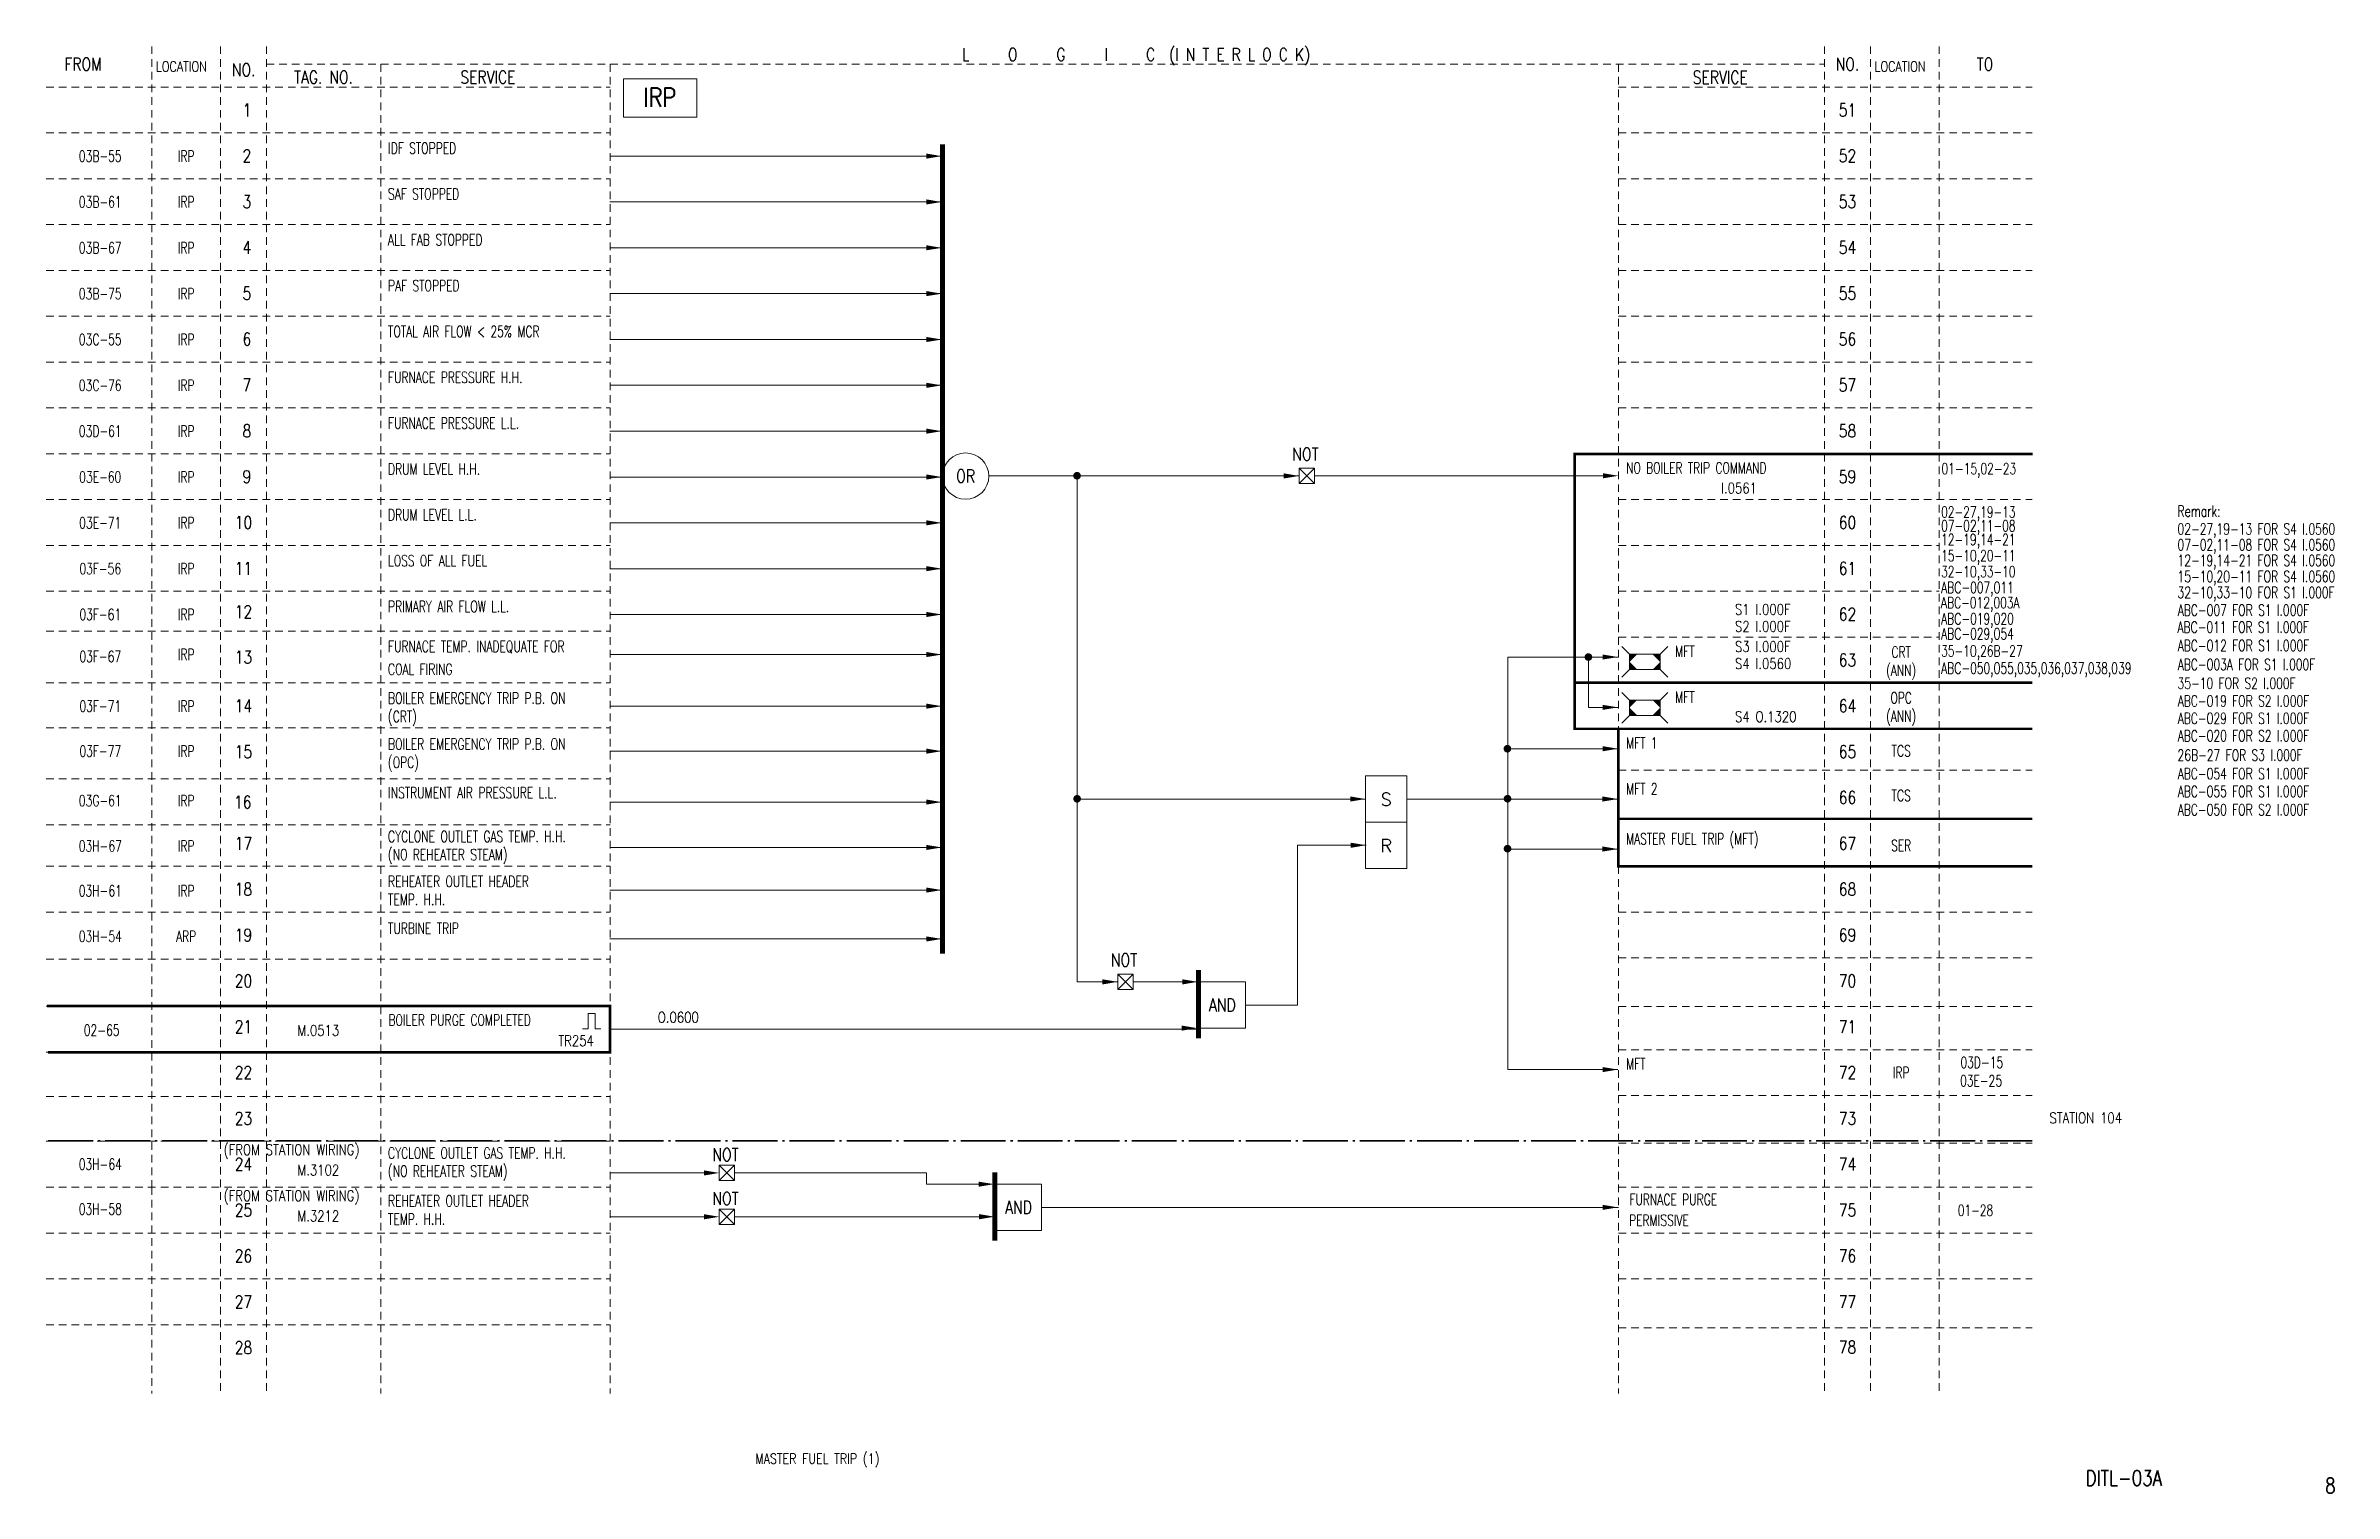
# Model space of a CAD drawing. Extents: x 18 to 467, y 24 to 308.
import ezdxf
from ezdxf.enums import TextEntityAlignment as Align

# ---------------------------------------------------------------- set-up
doc = ezdxf.new("R2010")
doc.units = 0
doc.linetypes.add('CENTER', pattern=[20, 8.8, -1, 0.4, -1, 8.8])
doc.linetypes.add('HIDDEN', pattern=[4, 1.5, -1, 1.5])
for name, color, linetype, lineweight in [('CEN', 1, 'CENTER', 0), ('CON', 4, 'Continuous', 0), ('DCS', 7, 'Continuous', 0), ('HID', 2, 'HIDDEN', 0), ('TXT1', 3, 'Continuous', 0)]:
    doc.layers.add(name, color=color, linetype=linetype, lineweight=lineweight)
doc.styles.add('ROMANS', font='romans', dxfattribs={"width": 0.8})

# ---------------------------------------------------------------- blocks, each defined once
blk = doc.blocks.new('LAMP1')
at = {"layer": 'CON'}
for p, q in [((3, -2.83), (1.5, -1.33)), ((3, -2.83), (3, -5.83)), ((9, -2.83), (3, -2.83)), ((9, -2.83), (10.5, -1.33)), ((9, -5.83), (9, -2.83)), ((3, -5.83), (1.5, -7.33)), ((3, -5.83), (9, -5.83)), ((9, -5.83), (10.5, -7.33))]:
    blk.add_line(p, q, dxfattribs=at)
for points in [[(4.5, -2.83), (3, -2.83), (3, -4.33)], [(3, -4.33), (3, -5.83), (4.5, -5.83)], [(7.5, -2.83), (9, -2.83), (9, -4.33)], [(9, -4.33), (9, -5.83), (7.5, -5.83)]]:
    blk.add_solid(points, dxfattribs=at)

msp = doc.modelspace()

# ---------------------------------------------------------------- linework, layer by layer
at = {"layer": 'CEN', "lineweight": 35}
msp.add_line((407.91, 93.12), (18.08, 93.12), dxfattribs=at)
at = {"layer": 'CEN', "const_width": 0.5}
for points in [[(317.81, 228, 0.5, 0.5, 0), (407.99, 228, 0.5, 0.5, 0)], [(318.06, 228.01, 0.5, 0.5, 0), (318.06, 173.78, 0.5, 0.5, 0)], [(317.81, 183.08, 0.5, 0.5, 0), (407.96, 183.08, 0.5, 0.5, 0)], [(317.81, 174.03, 0.5, 0.5, 0), (407.94, 174.03, 0.5, 0.5, 0)], [(326.65, 174.28, 0.5, 0.5, 0), (326.65, 146.79, 0.5, 0.5, 0)], [(326.65, 156.37, 0.5, 0.5, 0), (407.94, 156.37, 0.5, 0.5, 0)], [(326.66, 147.04, 0.5, 0.5, 0), (407.95, 147.04, 0.5, 0.5, 0)], [(18.24, 110.5, 0.5, 0.5, 0), (128.65, 110.5, 0.5, 0.5, 0), (128.65, 119.62, 0.5, 0.5, 0), (18.08, 119.62, 0.5, 0.5, 0)]]:
    msp.add_lwpolyline(points, format="xyseb", dxfattribs=at)
at = {"layer": 'CON'}
for p, q in [((128.62, 286.48), (193.76, 286.48)), ((128.62, 277.48), (193.76, 277.48)), ((128.62, 268.48), (193.76, 268.48)), ((128.62, 259.48), (193.76, 259.48)), ((128.62, 250.48), (193.76, 250.48)), ((128.62, 241.48), (193.76, 241.48)), ((128.62, 232.48), (193.76, 232.48)), ((128.62, 223.48), (193.76, 223.48)), ((220.39, 124.36), (220.39, 223.69)), ((128.62, 214.48), (193.76, 214.48)), ((128.62, 205.48), (193.76, 205.48)), ((128.62, 196.48), (193.76, 196.48)), ((128.62, 188.62), (193.76, 188.62)), ((304.95, 107.13), (304.95, 188.13)), ((326.55, 188.13), (304.95, 188.13)), ((320.78, 188.13), (320.78, 178.25)), ((128.62, 178.48), (193.76, 178.48)), ((326.55, 178.25), (320.78, 178.25)), ((128.62, 169.65), (193.76, 169.65)), ((326.55, 170.13), (304.95, 170.13)), ((128.62, 159.65), (193.76, 159.65)), ((277.02, 160.25), (220.39, 160.25)), ((285.1, 160.25), (326.55, 160.25)), ((128.62, 150.74), (193.76, 150.74)), ((277.1, 151.18), (263.65, 151.18)), ((263.65, 151.18), (263.65, 119.8)), ((304.95, 150.44), (326.55, 150.44)), ((128.62, 142.37), (193.76, 142.37)), ((128.62, 132.77), (193.76, 132.77)), ((228.35, 124.36), (220.39, 124.36)), ((244.05, 124.36), (231.35, 124.36)), ((128.55, 115.06), (244.06, 115.06)), ((326.55, 107.13), (304.95, 107.13)), ((148.85, 86.84), (128.65, 86.84)), ((190.76, 86.84), (153.09, 86.84)), ((190.76, 86.84), (190.76, 84.63)), ((201, 84.63), (190.76, 84.63)), ((148.84, 78.23), (128.65, 78.23)), ((202.99, 78.23), (153.09, 78.23)), ((213.4, 80.08), (326.65, 80.08))]:
    msp.add_line(p, q, dxfattribs=at)
at = {"layer": 'CON', "lineweight": 9}
for p, q in [((263.98, 225.19), (266.98, 222.19)), ((266.98, 225.19), (263.98, 222.19)), ((263.98, 225.19), (266.98, 225.19)), ((263.98, 222.19), (263.98, 225.19)), ((266.98, 225.19), (266.98, 222.19)), ((203.06, 223.69), (263.98, 223.69)), ((266.98, 222.19), (263.98, 222.19)), ((266.98, 223.69), (324.61, 223.69)), ((277.02, 164.8), (277.02, 146.62)), ((285.1, 164.8), (277.02, 164.8)), ((285.1, 164.8), (285.1, 146.62)), ((277.02, 155.71), (285.1, 155.71)), ((285.1, 146.62), (277.02, 146.62)), ((228.35, 125.86), (231.35, 122.86)), ((231.35, 125.86), (228.35, 122.86)), ((228.35, 125.86), (231.35, 125.86)), ((228.35, 122.86), (228.35, 125.86)), ((231.35, 125.86), (231.35, 122.86)), ((231.35, 122.86), (228.35, 122.86)), ((253.4, 124.36), (244.31, 124.36)), ((253.42, 124.36), (253.42, 115.27)), ((253.41, 119.8), (263.65, 119.8)), ((253.4, 115.27), (244.31, 115.27)), ((150.09, 88.34), (153.09, 85.34)), ((153.09, 88.34), (150.09, 85.34)), ((150.09, 88.34), (153.09, 88.34)), ((150.09, 85.34), (150.09, 88.34)), ((153.09, 88.34), (153.09, 85.34)), ((153.09, 85.34), (150.09, 85.34)), ((213.38, 84.63), (204.29, 84.63)), ((213.4, 84.62), (213.4, 75.53)), ((150.09, 79.73), (153.09, 76.73)), ((153.09, 79.73), (150.09, 76.73)), ((150.09, 79.73), (153.09, 79.73)), ((150.09, 76.73), (150.09, 79.73)), ((153.09, 76.73), (150.09, 76.73)), ((153.09, 79.73), (153.09, 76.73)), ((213.38, 75.54), (204.29, 75.54))]:
    msp.add_line(p, q, dxfattribs=at)
at = {"layer": 'CON', "lineweight": 13}
for p, q in [((124.32, 115.16), (124.32, 118.17)), ((124.32, 118.17), (125.73, 118.17)), ((125.73, 118.17), (125.73, 115.16)), ((123.22, 115.16), (124.32, 115.16)), ((125.73, 115.16), (126.84, 115.16))]:
    msp.add_line(p, q, dxfattribs=at)
at = {"layer": 'CON', "color": 1, "lineweight": 9}
msp.add_lwpolyline([(131.26, 301.64), (145.7, 301.64), (145.7, 294.11), (131.26, 294.11)], close=True, dxfattribs=at)
at = {"layer": 'CON', "lineweight": 9, "const_width": 1.01}
for points in [[(193.92, 288.8, 1.01, 1.01, 0), (193.92, 129.86, 1.01, 1.01, 0)], [(244.21, 126.69, 1.01, 1.01, 0), (244.21, 113.27, 1.01, 1.01, 0)], [(204.19, 86.95, 1.01, 1.01, 0), (204.19, 73.54, 1.01, 1.01, 0)]]:
    msp.add_lwpolyline(points, format="xyseb", dxfattribs=at)
at = {"layer": 'CON', "lineweight": 15, "const_width": 0.75}
for points in [[(219.97, 223.73, 0.75, 0.75, 1), (220.72, 223.73, 0.75, 0.75, 1)], [(320.39, 188.13, 0.75, 0.75, 1), (321.14, 188.13, 0.75, 0.75, 1)], [(304.48, 170.13, 0.75, 0.75, 1), (305.23, 170.13, 0.75, 0.75, 1)], [(219.99, 160.3, 0.75, 0.75, 1), (220.74, 160.3, 0.75, 0.75, 1)], [(304.51, 160.31, 0.75, 0.75, 1), (305.26, 160.31, 0.75, 0.75, 1)], [(304.51, 150.5, 0.75, 0.75, 1), (305.26, 150.5, 0.75, 0.75, 1)]]:
    msp.add_lwpolyline(points, format="xyseb", close=True, dxfattribs=at)
at = {"layer": 'CON', "lineweight": 9}
msp.add_circle((198.47, 223.66), 4.55, dxfattribs=at)
for points in [[(190.73, 286.99), (190.73, 285.98), (193.76, 286.48)], [(190.73, 277.99), (190.73, 276.98), (193.76, 277.48)], [(190.73, 268.99), (190.73, 267.98), (193.76, 268.48)], [(190.73, 259.99), (190.73, 258.98), (193.76, 259.48)], [(190.73, 250.99), (190.73, 249.98), (193.76, 250.48)], [(190.73, 241.99), (190.73, 240.98), (193.76, 241.48)], [(190.73, 232.99), (190.73, 231.98), (193.76, 232.48)], [(190.73, 223.99), (190.73, 222.98), (193.76, 223.48)], [(260.95, 224.2), (260.95, 223.19), (263.98, 223.69)], [(323.62, 224.22), (323.62, 223.22), (326.62, 223.72)], [(190.73, 214.99), (190.73, 213.98), (193.76, 214.48)], [(190.73, 205.99), (190.73, 204.98), (193.76, 205.48)], [(190.73, 196.99), (190.73, 195.98), (193.76, 196.48)], [(190.73, 189.13), (190.73, 188.12), (193.76, 188.62)], [(323.55, 188.63), (323.55, 187.63), (326.55, 188.13)], [(190.73, 178.99), (190.73, 177.98), (193.76, 178.48)], [(323.55, 178.75), (323.55, 177.75), (326.55, 178.25)], [(190.73, 170.16), (190.73, 169.15), (193.76, 169.65)], [(323.55, 170.63), (323.55, 169.63), (326.55, 170.13)], [(190.73, 160.16), (190.73, 159.15), (193.76, 159.65)], [(273.99, 160.76), (273.99, 159.75), (277.02, 160.25)], [(323.52, 160.76), (323.52, 159.75), (326.55, 160.25)], [(190.73, 151.25), (190.73, 150.24), (193.76, 150.75)], [(274.07, 151.68), (274.07, 150.67), (277.1, 151.18)], [(323.52, 150.94), (323.52, 149.93), (326.55, 150.44)], [(190.73, 142.88), (190.73, 141.87), (193.76, 142.38)], [(190.73, 133.28), (190.73, 132.27), (193.76, 132.78)], [(225.32, 124.86), (225.32, 123.85), (228.35, 124.36)], [(241.02, 124.86), (241.02, 123.85), (244.05, 124.36)], [(240.89, 115.78), (240.89, 114.77), (243.92, 115.27)], [(323.55, 107.63), (323.55, 106.63), (326.55, 107.13)], [(147.06, 87.34), (147.06, 86.33), (150.09, 86.84)], [(201, 85.13), (201, 84.12), (204.03, 84.63)], [(147.06, 78.73), (147.06, 77.72), (150.09, 78.23)], [(201.11, 78.75), (201.11, 77.74), (204.14, 78.25)], [(323.55, 80.58), (323.55, 79.58), (326.55, 80.08)]]:
    msp.add_solid(points, dxfattribs=at)
at = {"layer": 'HID', "lineweight": 9}
for p, q in [((38.65, 308.04), (38.65, 137.89)), ((52.15, 308.04), (52.15, 43.54)), ((61.15, 308.04), (61.15, 43.54)), ((367.15, 308.04), (367.15, 43.54)), ((376.15, 308.04), (376.15, 43.54)), ((389.65, 308.04), (389.65, 228.04)), ((61.15, 304.54), (367.15, 304.54)), ((83.65, 304.54), (83.65, 43.54)), ((128.65, 304.54), (128.65, 43.54)), ((326.65, 304.54), (326.65, 43.54)), ((17.9, 300.04), (128.65, 300.04)), ((326.65, 300.04), (407.9, 300.04)), ((17.9, 291.04), (128.65, 291.04)), ((326.65, 291.04), (407.9, 291.04)), ((17.9, 282.04), (128.65, 282.04)), ((326.65, 282.04), (407.9, 282.04)), ((17.9, 273.04), (128.65, 273.04)), ((326.65, 273.04), (407.9, 273.04)), ((17.9, 264.04), (128.65, 264.04)), ((326.65, 264.04), (407.9, 264.04)), ((17.9, 255.04), (128.65, 255.04)), ((326.65, 255.04), (407.9, 255.04)), ((17.9, 246.04), (128.65, 246.04)), ((326.65, 246.04), (407.9, 246.04)), ((17.9, 237.04), (128.65, 237.04)), ((326.65, 237.04), (407.9, 237.04)), ((17.9, 228.04), (128.65, 228.04)), ((389.65, 228.04), (389.65, 43.54)), ((17.9, 219.04), (128.65, 219.04)), ((326.65, 219.04), (407.9, 219.04)), ((17.9, 210.04), (128.65, 210.04)), ((326.65, 210.04), (389.65, 210.04)), ((17.9, 201.04), (128.65, 201.04)), ((326.65, 201.04), (389.68, 201.04)), ((17.9, 193.18), (128.65, 193.18)), ((326.65, 192.04), (389.68, 192.04)), ((17.9, 183.04), (128.65, 183.04)), ((17.9, 174.21), (128.65, 174.21)), ((17.9, 164.21), (128.65, 164.21)), ((326.65, 165.9), (407.9, 165.9)), ((17.9, 155.21), (128.65, 155.21)), ((326.65, 156.36), (407.9, 156.36)), ((17.9, 147.04), (128.65, 147.04)), ((326.65, 147.04), (407.9, 147.04)), ((17.9, 138.04), (128.65, 138.04)), ((38.65, 137.89), (38.65, 84.04)), ((326.65, 138.04), (407.9, 138.04)), ((17.9, 128.78), (128.65, 128.78)), ((326.65, 129.04), (407.9, 129.04)), ((17.9, 119.58), (128.65, 119.58)), ((326.65, 119.53), (407.9, 119.53)), ((17.9, 110.53), (128.65, 110.53)), ((326.65, 111.04), (407.9, 111.04)), ((17.9, 101.84), (128.65, 101.84)), ((326.65, 102.04), (407.9, 102.04)), ((17.9, 93.07), (128.65, 93.07)), ((326.65, 92.67), (407.9, 92.67)), ((17.9, 84.04), (128.65, 84.04)), ((38.65, 84.04), (38.65, 43.54)), ((326.65, 84.04), (407.9, 84.04)), ((17.9, 75.04), (128.65, 75.04)), ((326.65, 75.04), (407.9, 75.04)), ((17.9, 66.04), (128.65, 66.04)), ((326.65, 66.04), (407.9, 66.04)), ((17.9, 57.04), (128.65, 57.04)), ((326.65, 56.44), (407.9, 56.44))]:
    msp.add_line(p, q, dxfattribs=at)

# ---------------------------------------------------------------- block references
at = {"layer": 'CON', "lineweight": 9}
for p in [(325.85, 191.51), (325.85, 182.51)]:
    msp.add_blockref('LAMP1', p, dxfattribs=at)

# ---------------------------------------------------------------- texts
at = {"layer": 'CON', "lineweight": 9, "style": 'ROMANS', "width": 0.8}
for s, height, p in [('FROM', 2.5, (25.15, 304.54)), ('L     O     G     I     C  (I N T E R L O C K)', 2.5, (231.93, 306.25)), ('NO.', 2.5, (371.65, 304.54)), ('TO', 2.5, (398.65, 304.54)), ('NO.', 2.5, (56.7, 303.42)), ('TAG. NO. ', 2.5, (73.05, 301.98)), ('SERVICE', 2.5, (104.66, 301.98)), ('SERVICE', 2.5, (346.67, 301.95)), (' 1', 2.5, (56.65, 295.54)), ('51', 2.5, (371.65, 295.54)), (' 2', 2.5, (56.65, 286.54)), ('52', 2.5, (371.65, 286.54)), (' 3', 2.5, (56.65, 277.54)), ('53', 2.5, (371.65, 277.54)), (' 4', 2.5, (56.65, 268.54)), ('54', 2.5, (371.65, 268.54)), (' 5', 2.5, (56.65, 259.54)), ('55', 2.5, (371.65, 259.54)), (' 6', 2.5, (56.65, 250.54)), ('56', 2.5, (371.65, 250.54)), (' 7', 2.5, (56.65, 241.54)), ('57', 2.5, (371.65, 241.54)), (' 8', 2.5, (56.65, 232.54)), ('58', 2.5, (371.65, 232.54)), ('NOT', 2.525, (265.2, 227.97)), (' 9', 2.5, (56.65, 223.54)), ('OR', 2.525, (198.47, 223.66)), ('59', 2.5, (371.65, 223.54)), ('10', 2.5, (56.65, 214.54)), ('60', 2.5, (371.65, 214.54)), ('11', 2.5, (56.65, 205.54)), ('61', 2.5, (371.65, 205.54)), ('12', 2.5, (56.65, 197.02)), ('62', 2.5, (371.65, 196.54)), ('13', 2.5, (56.65, 188.11)), ('63', 2.5, (371.65, 187.54)), ('14', 2.5, (56.65, 178.54)), ('64', 2.5, (371.65, 178.54)), ('15', 2.5, (56.65, 169.54)), ('65', 2.5, (371.65, 169.54)), ('66', 2.5, (371.65, 160.54)), ('16', 2.5, (56.51, 159.65)), ('17', 2.5, (56.65, 151.54)), ('67', 2.5, (371.65, 151.54)), ('18', 2.5, (56.65, 142.54)), ('68', 2.5, (371.65, 142.54)), ('19', 2.5, (56.65, 133.54)), ('69', 2.5, (371.65, 133.54)), ('NOT', 2.525, (229.57, 128.64)), ('20', 2.5, (56.65, 124.54)), ('70', 2.5, (371.65, 124.54)), ('AND', 2.525, (248.87, 119.81)), ('21', 2.5, (56.65, 115.54)), ('71', 2.5, (371.65, 115.54)), ('22', 2.5, (56.65, 106.54)), ('72', 2.5, (371.65, 106.54)), ('23', 2.5, (56.65, 97.54)), ('73', 2.5, (371.65, 97.54)), ('NOT', 2.525, (151.32, 90.43)), ('24', 2.5, (56.65, 88.54)), ('74', 2.5, (371.65, 88.54)), ('NOT', 2.525, (151.32, 81.82)), ('AND', 2.525, (208.85, 80.08)), ('25', 2.5, (56.65, 79.54)), ('75', 2.5, (371.65, 79.54)), ('26', 2.5, (56.65, 70.54)), ('76', 2.5, (371.65, 70.54)), ('27', 2.5, (56.65, 61.54)), ('77', 2.5, (371.65, 61.54)), ('28', 2.5, (56.65, 52.54)), ('78', 2.5, (371.65, 52.63))]:
    msp.add_text(s, height=height, dxfattribs=at).set_placement(p, align=Align.MIDDLE)
for s, height, p in [('LOCATION', 2, (39.46, 302.47)), ('LOCATION', 2, (376.96, 302.47)), ('DITL-03A', 3, (418.4, 24.53)), ('8', 3, (465.44, 23.05))]:
    msp.add_text(s, height=height, dxfattribs=at).set_placement(p, align=Align.BOTTOM_LEFT)
at = {"layer": 'CON', "color": 1, "lineweight": 9, "style": 'ROMANS', "width": 0.8}
msp.add_text('IRP', height=3.75, dxfattribs=at).set_placement((138.4, 298.02), align=Align.MIDDLE)
at = {"layer": 'CON', "lineweight": 9, "style": 'ROMANS'}
for s, p in [('S', (281.06, 160.18)), ('R', (281.06, 151.08))]:
    msp.add_text(s, height=2.53, dxfattribs=at).set_placement(p, align=Align.MIDDLE)
at = {"layer": 'CON', "lineweight": 9, "style": 'ROMANS', "width": 0.8}
msp.add_text('MASTER FUEL TRIP (1)', height=2, dxfattribs=at).set_placement((157.16, 30.73), align=Align.MIDDLE_LEFT)
at = {"layer": 'DCS', "linetype": 'ByBlock', "style": 'ROMANS', "width": 0.8}
for s, p in [('I.0561', (346.8, 220.24)), ('S1 I.000F', (349.54, 196.43)), ('S2 I.000F', (349.54, 193.09)), ('S3 I.000F', (349.54, 189.14)), ('S4 I.0560', (349.54, 185.8)), ('S4 O.1320', (349.54, 175.37)), ('O.0600', (138.01, 116.36)), ('M.0513', (67.25, 113.76)), ('TR254', (118.48, 111.75)), ('STATION 104', (411.31, 96.6)), ('(FROM STATION WIRING)', (52.74, 90.33)), ('M.3102', (67.25, 86.35)), ('(FROM STATION WIRING)', (52.74, 81.31)), ('M.3212', (67.25, 77.33))]:
    msp.add_text(s, height=2.1, dxfattribs=at).set_placement(p)
at = {"layer": 'TXT1', "lineweight": 9, "style": 'ROMANS', "width": 0.7}
for s, p in [('IDF STOPPED', (85.03, 286.95)), ('SAF STOPPED', (85.03, 277.95)), ('ALL FAB STOPPED', (85.03, 268.95)), ('PAF STOPPED', (85.03, 259.95)), ('TOTAL AIR FLOW < 25%%% MCR', (85.03, 250.95)), ('FURNACE PRESSURE H.H.', (85.03, 241.95)), ('FURNACE PRESSURE L.L.', (85.03, 232.95)), ('DRUM LEVEL H.H.', (85.03, 223.95)), ('NO BOILER TRIP COMMAND', (328.15, 224.16)), ('01-15,02-23', (390.11, 224.02)), ('DRUM LEVEL L.L.', (85.03, 214.95)), ('02-27,19-13', (390.02, 215.5)), ('Remark:', (436.47, 215.69)), ('07-02,11-08', (390.02, 212.8)), ('12-19,14-21', (390.02, 210.1)), ('02-27,19-13 FOR S4 I.0560', (436.47, 212.18)), ('07-02,11-08 FOR S4 I.0560', (436.47, 209.06)), ('LOSS OF ALL FUEL', (85.03, 205.95)), ('15-10,20-11', (390.02, 206.93)), ('12-19,14-21 FOR S4 I.0560', (436.47, 206)), ('ABC-007,011', (390.05, 200.68)), ('32-10,33-10', (390.02, 203.8)), ('15-10,20-11 FOR S4 I.0560', (436.47, 202.83)), ('PRIMARY AIR FLOW L.L.', (85.03, 196.95)), ('ABC-012,003A', (390, 197.7)), ('ABC-007 FOR S1 I.000F', (436.5, 196.23)), ('32-10,33-10 FOR S1 I.000F', (436.47, 199.7)), ('ABC-019,020', (390.05, 194.54)), ('ABC-029,054', (390.05, 191.6)), ('ABC-011 FOR S1 I.000F', (436.46, 192.9)), ('FURNACE TEMP. INADEQUATE FOR', (85.03, 189.12)), ('MFT', (337.81, 188.16)), ('35-10,26B-27', (390.02, 188.22)), ('ABC-012 FOR S1 I.000F', (436.5, 189.29)), ('COAL FIRING', (85.03, 184.62)), ('ABC-050,055,035,036,037,038,039', (390.05, 184.85)), ('ABC-003A FOR S1 I.000F', (436.5, 185.57)), ('BOILER EMERGENCY TRIP P.B. ON', (85.03, 178.95)), ('MFT', (337.81, 179.16)), ('ABC-019 FOR S2 I.000F', (436.5, 178.41)), ('35-10 FOR S2 I.000F', (436.47, 181.88)), ('(CRT)', (85.03, 175.35)), ('ABC-029 FOR S1 I.000F', (436.5, 174.99)), ('BOILER EMERGENCY TRIP P.B. ON', (85.03, 169.95)), ('MFT 1', (328.15, 170.16)), ('ABC-020 FOR S2 I.000F', (436.5, 171.57)), ('(OPC)', (85.03, 166.35)), ('ABC-054 FOR S1 I.000F', (436.5, 164.12)), ('26B-27 FOR S3 I.000F', (436.47, 167.78)), ('INSTRUMENT AIR PRESSURE L.L.', (85.03, 160.4)), ('MFT 2', (328.15, 161.16)), ('ABC-055 FOR S1 I.000F', (436.5, 160.64)), ('ABC-050 FOR S2 I.000F', (436.5, 157.05)), ('CYCLONE OUTLET GAS TEMP. H.H.', (85.03, 151.79)), ('MASTER FUEL TRIP (MFT)', (328.15, 151.35)), ('(NO REHEATER STEAM)', (85.03, 148.23)), ('REHEATER OUTLET HEADER', (85.03, 142.99)), ('TEMP. H.H.', (85.03, 139.42)), ('TURBINE TRIP', (85.03, 133.76)), ('BOILER PURGE COMPLETED', (85.13, 115.76)), ('MFT', (328.15, 107.16)), ('03D-15', (393.83, 107.43)), ('03E-25', (393.75, 103.83)), ('CYCLONE OUTLET GAS TEMP. H.H.', (85.03, 89.65)), ('(NO REHEATER STEAM)', (85.03, 86.09)), ('REHEATER OUTLET HEADER', (85.03, 80.24)), ('FURNACE PURGE', (328.82, 80.51)), ('TEMP. H.H.', (85.03, 76.67)), ('PERMISSIVE', (328.75, 76.44)), ('01-28', (393.29, 78.4))]:
    msp.add_text(s, height=2.2, dxfattribs=at).set_placement(p)
for s, p in [('03B-55', (28.53, 285.39)), ('IRP', (45.39, 285.39)), ('03B-61', (28.53, 276.39)), ('IRP', (45.39, 276.39)), ('03B-67', (28.53, 267.39)), ('IRP', (45.39, 267.39)), ('03B-75', (28.53, 258.39)), ('IRP', (45.39, 258.39)), ('03C-55', (28.53, 249.39)), ('IRP', (45.39, 249.39)), ('03C-76', (28.53, 240.39)), ('IRP', (45.39, 240.39)), ('03D-61', (28.53, 231.39)), ('IRP', (45.39, 231.39)), ('03E-60', (28.53, 222.39)), ('IRP', (45.39, 222.39)), ('03E-71', (28.53, 213.39)), ('IRP', (45.39, 213.39)), ('03F-56', (28.53, 204.39)), ('IRP', (45.39, 204.39)), ('03F-61', (28.53, 195.39)), ('IRP', (45.39, 195.39)), ('03F-67', (28.53, 187.14)), ('IRP', (45.39, 187.53)), ('CRT', (382.19, 188.02)), ('(ANN)', (382.19, 184.42)), ('OPC', (382.19, 179.02)), ('03F-71', (28.53, 177.39)), ('IRP', (45.39, 177.39)), ('(ANN)', (382.19, 175.42)), ('TCS', (382.19, 168.62)), ('03F-77', (28.53, 168.56)), ('IRP', (45.39, 168.56)), ('TCS', (382.19, 159.83)), ('03G-61', (28.53, 158.84)), ('IRP', (45.39, 158.84)), ('03H-67', (28.53, 149.94)), ('IRP', (45.39, 149.94)), ('SER', (382.19, 150.01)), ('03H-61', (28.53, 141.13)), ('IRP', (45.39, 141.13)), ('03H-54', (28.53, 132.2)), ('ARP', (45.39, 132.2)), ('02-65', (28.81, 113.75)), ('IRP', (382.19, 105.45)), ('03H-64', (28.53, 87.44)), ('03H-58', (28.53, 78.63))]:
    msp.add_text(s, height=2.2, dxfattribs=at).set_placement(p, align=Align.CENTER)

doc.saveas('drawing.dxf')
